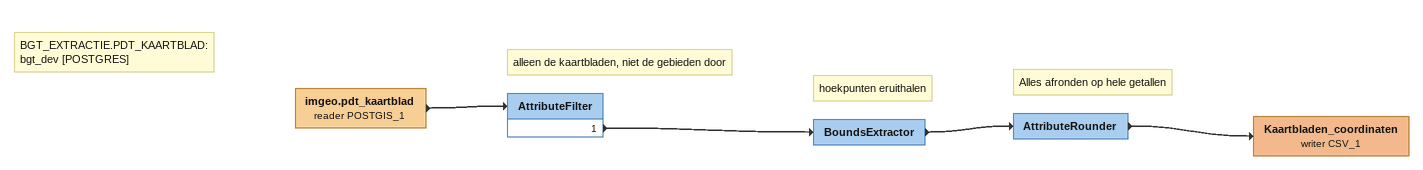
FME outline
Note: BGT_EXTRACTIE.PDT_KAARTBLAD: bgt_dev [POSTGRES]
imgeo.pdt_kaartblad (reader POSTGIS_1)
    -> AttributeFilter
Note: alleen de kaartbladen, niet de gebieden door
AttributeFilter
    1 -> BoundsExtractor
Note: hoekpunten eruithalen
BoundsExtractor
    -> AttributeRounder
Note: Alles afronden op hele getallen
AttributeRounder
    -> Kaartbladen_coordinaten (writer CSV_1)
Kaartbladen_coordinaten (writer CSV_1)
